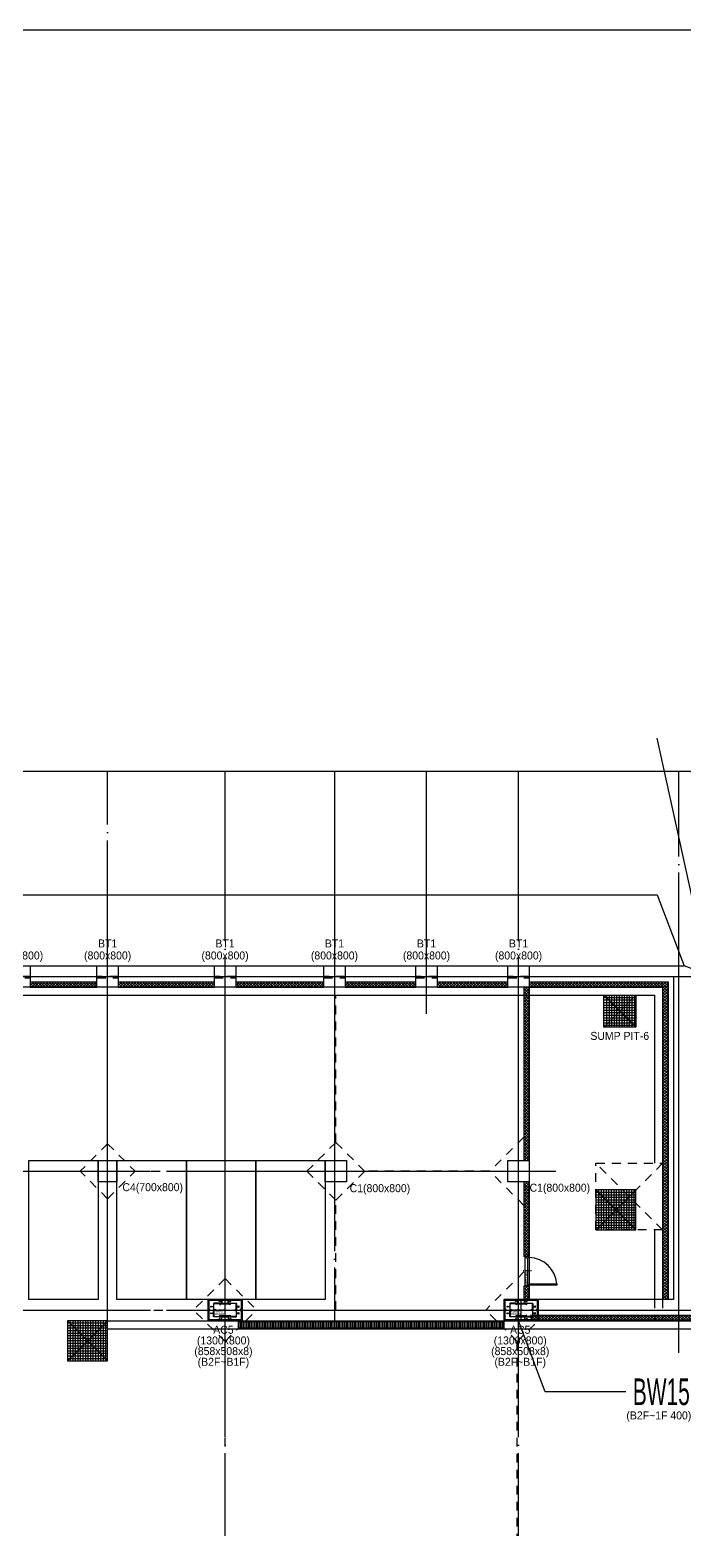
# Model space of a CAD drawing. Header units: millimetres. Extents: x -47382 to 204618, y -51045 to 127155.
# Drawn here: x 50689 to 75200, y 70961 to 127155 of the extents above; entities that cross this region are included whole.
import ezdxf
from ezdxf.enums import TextEntityAlignment as Align

# ---------------------------------------------------------------- set-up
doc = ezdxf.new("R2010")
doc.units = ezdxf.units.MM
doc.header["$LTSCALE"] = 300
doc.header["$MEASUREMENT"] = 0
for name, pattern in [('CEN', [62, 60, -1, 0, -1]), ('HID', [2, 1.1, -0.9]), ('HIDDEN2', [0.1875, 0.125, -0.0625])]:
    doc.linetypes.add(name, pattern=pattern)
doc.layers.get('0').update_dxf_attribs({"linetype": 'CONTINUOUS'})
doc.layers.get('Defpoints').update_dxf_attribs({"color": 153, "linetype": 'CONTINUOUS'})
for name, color, linetype in [('A-ANNO-CUTL', 7, 'CONTINUOUS'), ('A-CEN', 1, 'CEN'), ('A-DOOR', 4, 'CONTINUOUS'), ('A-DOOR-JAMB', 4, 'CONTINUOUS'), ('A-DOOR-SILL', 8, 'CONTINUOUS'), ('A-DOOR-SWING', 8, 'CONTINUOUS'), ('A-FLOR-PFIX', 6, 'CONTINUOUS'), ('A-FLOR-PKNG-TYP1', 95, 'CONTINUOUS'), ('A-ST-AXIS-CEN', 252, 'CEN'), ('A-ST-COL', 2, 'CONTINUOUS'), ('A-ST-CONC', 2, 'CONTINUOUS'), ('A-WALL-MASN', 3, 'CONTINUOUS'), ('AA-CJ', 4, 'HID'), ('Bound', 9, 'CONTINUOUS'), ('ELE3', 4, 'CONTINUOUS'), ('ELE9', 9, 'CONTINUOUS'), ('H', 8, 'CONTINUOUS'), ('HID', 7, 'HID'), ('OPEN2', 5, 'CONTINUOUS'), ('블럭', 5, 'CONTINUOUS')]:
    doc.layers.add(name, color=color, linetype=linetype)
doc.layers.add('A-ANNO-NPLT', color=129, linetype='CONTINUOUS', plot=False)
doc.layers.add('Defpoint', color=161, linetype='CONTINUOUS', plot=False)
doc.layers.add('보조근', color=7, linetype='CONTINUOUS', lineweight=0)
doc.styles.add('ksm', font='')
doc.styles.add('SH_대대리576', font='NanumGothicBold.ttf')
doc.styles.add('SHP-나눔bo', font='')
doc.styles.add('돋움', font='')
doc.styles.get('ksm').set_extended_font_data('Dotum')
doc.styles.get('SHP-나눔bo').set_extended_font_data('NanumGothic', bold=True)
doc.styles.get('돋움').set_extended_font_data('Dotum')
pattern_1 = [(45, (45950, 1e-09), (-53.03301, 53.03301), []), (135, (45950, 1e-09), (-53.03301, -53.03301), [])]

# ---------------------------------------------------------------- blocks, each defined once
blk = doc.blocks.new('A$C0e376f74')
at = {"layer": 'A-ANNO-NPLT', "linetype": 'HIDDEN2'}
for p, q in [((-20, 140), (-20, 10)), ((0, 140), (-20, 140)), ((0, 120), (-20, 120)), ((0, 30), (-20, 30)), ((0, 10), (-20, 10)), ((-10, 140), (-10, 10)), ((0, 140), (0, 10)), ((525, 230), (525, -80)), ((1100, 140), (1120, 140)), ((1100, 140), (1100, 10)), ((1100, 120), (1120, 120)), ((1100, 30), (1120, 30)), ((1100, 10), (1120, 10)), ((1110, 140), (1110, 10)), ((1120, 140), (1120, 10))]:
    blk.add_line(p, q, dxfattribs=at)
at = {"layer": 'A-ANNO-NPLT', "linetype": 'ByBlock'}
blk.add_lwpolyline([(1067, 102), (33, 102), (33, 147), (1067, 147)], close=True, dxfattribs=at)
at = {"layer": 'A-DOOR', "linetype": 'ByBlock'}
blk.add_lwpolyline([(1067, 1181), (1067, 147), (1022, 147), (1022, 1181)], close=True, dxfattribs=at)
at = {"layer": 'A-DOOR-JAMB'}
for points in [[(0, 20), (0, 0), (30, 0), (30, 50), (45, 50), (45, 100), (30, 100), (30, 150), (0, 150), (0, 130)], [(1100, 20), (1100, 0), (1070, 0), (1070, 50), (1055, 50), (1055, 100), (1070, 100), (1070, 150), (1100, 150), (1100, 130)]]:
    blk.add_lwpolyline(points, dxfattribs=at)
at = {"layer": 'A-DOOR-SILL'}
for p, q in [((30, 150), (1070, 150)), ((1070, 0), (30, 0))]:
    blk.add_line(p, q, dxfattribs=at)
at = {"layer": 'A-DOOR-SWING'}
blk.add_arc((1107, 109), 1075, 94.5299, 177.8035, dxfattribs=at)
at = {"layer": 'A-ANNO-NPLT', "linetype": 'ByBlock', "style": 'SHP-나눔bo'}
blk.add_text('1100 X 2200', height=60, dxfattribs=at).set_placement((781, 16), align=Align.CENTER)
blk = doc.blocks.new('G$CFB26BE8E')
at = {"layer": 'ELE3'}
blk.add_lwpolyline([(0, 0), (1500, 0), (1500, 1500), (0, 1500)], close=True, dxfattribs=at)
at = {"layer": 'H'}
for p, q in [((1500, 1405), (0, 1405)), ((1500, 1310), (0, 1310)), ((1500, 1215), (0, 1215)), ((95, 1500), (95, 0)), ((190, 1500), (190, 0)), ((285, 1500), (285, 0)), ((380, 1500), (380, 0)), ((475, 1500), (475, 0)), ((570, 1500), (570, 0)), ((665, 1500), (665, 0)), ((760, 1500), (760, 0)), ((855, 1500), (855, 0)), ((950, 1500), (950, 0)), ((1045, 1500), (1045, 0)), ((1140, 1500), (1140, 0)), ((1235, 1500), (1235, 0)), ((1330, 1500), (1330, 0)), ((1425, 1500), (1425, 0)), ((1500, 1120), (0, 1120)), ((1500, 1025), (0, 1025)), ((1500, 930), (0, 930)), ((1500, 835), (0, 835)), ((1500, 740), (0, 740)), ((1500, 645), (0, 645)), ((1500, 550), (0, 550)), ((1500, 455), (0, 455)), ((1500, 360), (0, 360)), ((1500, 265), (0, 265)), ((1500, 170), (0, 170)), ((1500, 75), (0, 75))]:
    blk.add_line(p, q, dxfattribs=at)
at = {"layer": 'OPEN2'}
for p, q in [((0, 1500), (1500, 0)), ((0, 0), (1500, 1500))]:
    blk.add_line(p, q, dxfattribs=at)
blk = doc.blocks.new('G$CC3B11E1B')
at = {"layer": 'ELE3'}
blk.add_lwpolyline([(0, 1200), (1200, 1200), (1200, 0), (0, 0)], close=True, dxfattribs=at)
at = {"layer": 'H'}
for p, q in [((95, 1200), (95, 0)), ((190, 1200), (190, 0)), ((285, 1200), (285, 0)), ((380, 1200), (380, 0)), ((475, 1200), (475, 0)), ((570, 1200), (570, 0)), ((665, 1200), (665, 0)), ((760, 1200), (760, 0)), ((855, 1200), (855, 0)), ((950, 1200), (950, 0)), ((1045, 1200), (1045, 0)), ((1140, 1200), (1140, 0)), ((1200, 1105), (0, 1105)), ((1200, 1010), (0, 1010)), ((1200, 915), (0, 915)), ((1200, 820), (0, 820)), ((1200, 725), (0, 725)), ((1200, 630), (0, 630)), ((1200, 535), (0, 535)), ((1200, 440), (0, 440)), ((1200, 345), (0, 345)), ((1200, 250), (0, 250)), ((1200, 155), (0, 155)), ((1200, 60), (0, 60))]:
    blk.add_line(p, q, dxfattribs=at)
at = {"layer": 'OPEN2'}
for p, q in [((0, 1200), (1200, 0)), ((0, 0), (1200, 1200))]:
    blk.add_line(p, q, dxfattribs=at)
blk = doc.blocks.new('xbar')
at = {"layer": 'Defpoints'}
blk.add_lwpolyline([(-21, 21), (21, 21), (21, -21), (-21, -21)], close=True, dxfattribs=at)
at = {"layer": '보조근'}
for p, q in [((-21, -21), (21, 21)), ((-21, 21), (21, -21))]:
    blk.add_line(p, q, dxfattribs=at)
blk = doc.blocks.new('AC5(b2~b1f)')
for points in [[(495, 674), (845, 674), (845, 644), (495, 644)], [(495, 166), (845, 166), (845, 196), (495, 196)]]:
    blk.add_hatch(color=9).paths.add_polyline_path(points)
for points in [[(151, 538), (151, 530), (141, 530), (141, 564), (151, 564), (151, 556), (241, 556), (241, 538)], [(536, 764), (528, 764), (528, 774), (562, 774), (562, 764), (554, 764), (554, 674), (536, 674)], [(786, 764), (778, 764), (778, 774), (812, 774), (812, 764), (804, 764), (804, 674), (786, 674)], [(1189, 538), (1189, 530), (1199, 530), (1199, 564), (1189, 564), (1189, 556), (1099, 556), (1099, 538)], [(151, 284), (151, 276), (141, 276), (141, 310), (151, 310), (151, 302), (241, 302), (241, 284)], [(536, 76), (528, 76), (528, 66), (562, 66), (562, 76), (554, 76), (554, 166), (536, 166)], [(786, 76), (778, 76), (778, 66), (812, 66), (812, 76), (804, 76), (804, 166), (786, 166)], [(1189, 284), (1189, 276), (1199, 276), (1199, 310), (1189, 310), (1189, 302), (1099, 302), (1099, 284)]]:
    blk.add_lwpolyline(points, close=True)
at = {"color": 8, "linetype": 'Continuous'}
for points in [[(495, 674), (845, 674), (845, 644), (495, 644)], [(495, 166), (845, 166), (845, 196), (495, 196)]]:
    blk.add_lwpolyline(points, close=True, dxfattribs=at)
at = {"layer": 'A-ST-COL', "color": 2, "linetype": 'Continuous'}
for p, q in [((1280, 780), (60, 780)), ((60, 780), (60, 60)), ((1280, 60), (1280, 780)), ((60, 60), (1280, 60))]:
    blk.add_line(p, q, dxfattribs=at)
for points in [[(486, 650), (475, 619), (482, 616), (494, 647, 0.520567), (475, 674), (261, 674, 0.414214), (241, 654), (241, 440, 0.520567), (268, 421), (299, 433), (296, 440), (265, 429, -0.520567), (249, 440), (249, 654, -0.414214), (261, 666), (475, 666, -0.520567)], [(854, 650), (865, 619), (858, 616), (846, 647, -0.520567), (865, 674), (1079, 674, -0.414214), (1099, 654), (1099, 440, -0.520567), (1072, 421), (1041, 433), (1044, 440), (1075, 429, 0.520567), (1091, 440), (1091, 654, 0.414214), (1079, 666), (865, 666, 0.520567)], [(486, 190), (475, 221), (482, 224), (494, 193, -0.520567), (475, 166), (261, 166, -0.414214), (241, 186), (241, 400, -0.520567), (268, 419), (299, 407), (296, 400), (265, 411, 0.520567), (249, 400), (249, 186, 0.414214), (261, 174), (475, 174, 0.520567)], [(854, 190), (865, 221), (858, 224), (846, 193, 0.520567), (865, 166), (1079, 166, 0.414214), (1099, 186), (1099, 400, 0.520567), (1072, 419), (1041, 407), (1044, 400), (1075, 411, -0.520567), (1091, 400), (1091, 186, -0.414214), (1079, 174), (865, 174, -0.520567)]]:
    blk.add_lwpolyline(points, format="xyb", close=True, dxfattribs=at)
at = {"layer": 'Bound', "color": 9, "linetype": 'Continuous'}
for p, q in [((1320, 820), (20, 820)), ((20, 820), (20, 20)), ((1320, 20), (1320, 820)), ((20, 20), (1320, 20))]:
    blk.add_line(p, q, dxfattribs=at)
at = {"layer": 'Defpoint'}
for p, q in [((670, 0), (670, 840)), ((0, 420), (1340, 420))]:
    blk.add_line(p, q, dxfattribs=at)
at = {"layer": '보조근'}
for p, rotation in [((470, 759), 89.99999999999937), ((870, 81), 269.9999999999994)]:
    blk.add_blockref('xbar', p, dxfattribs=dict(at, rotation=rotation))
at = {"layer": '보조근', "xscale": -1}
for p, rotation in [((870, 759), 270.0000000000006), ((81, 420), 270.0000000000006), ((470, 81), 90.0000000000005), ((1259, 420), 270.0000000000006)]:
    blk.add_blockref('xbar', p, dxfattribs=dict(at, rotation=rotation))
at = {"layer": 'Defpoint', "linetype": 'Continuous', "style": 'SH_대대리576'}
for s, p in [('AC5 (B2~B1F)', (295, 437)), ('858x508x8', (295, 271)), ('1300x800', (295, 352))]:
    blk.add_text(s, height=50, dxfattribs=at).set_placement(p, align=Align.MIDDLE_LEFT)
blk = doc.blocks.new('ACT 지하2층구조평면도')
at = {"layer": 'A-ST-COL'}
for points in [[(97282, 143116), (98082, 143116), (98082, 142316), (97282, 142316), (97282, 143116)], [(100582, 143116), (101382, 143116), (101382, 142316), (100582, 142316), (100582, 143116)], [(104982, 143116), (105782, 143116), (105782, 142316), (104982, 142316), (104982, 143116)], [(109082, 143116), (109882, 143116), (109882, 142316), (109082, 142316), (109082, 143116)], [(112532, 143116), (113332, 143116), (113332, 142316), (112532, 142316), (112532, 143116)], [(100632, 135816), (101332, 135816), (101332, 135016), (100632, 135016), (100632, 135816)]]:
    blk.add_lwpolyline(points, dxfattribs=at)
for points in [[(115982, 143116), (116782, 143116), (116782, 142316), (115982, 142316)], [(109132, 135816), (109932, 135816), (109932, 135016), (109132, 135016)], [(115982, 135816), (116782, 135816), (116782, 135016), (115982, 135016)]]:
    blk.add_lwpolyline(points, close=True, dxfattribs=at)
at = {"layer": 'Defpoint'}
for points in [[(0, 178200), (252000, 178200), (252000, 0), (0, 0)], [(189382, 51045), (47382, 51045), (47382, 150416), (189382, 150416)]]:
    blk.add_lwpolyline(points, close=True, dxfattribs=at)
for p in [(104712, 129796), (115812, 129796)]:
    blk.add_blockref('AC5(b2~b1f)', p)

msp = doc.modelspace()

# ---------------------------------------------------------------- hatches: boundary and pattern name
at = {"layer": '블럭', "transparency": 33554687}
h = msp.add_hatch(dxfattribs=at)
h.set_pattern_fill('ANSI37', color=256, scale=600)
h.set_pattern_definition([(45, (27250, 4e-09), (-53.03301, 53.03301), []), (135, (27250, 4e-09), (-53.03301, -53.03301), [])])
h.paths.add_polyline_path([(50700, 91471), (53200, 91471), (53200, 91271), (50700, 91271)])
h = msp.add_hatch(dxfattribs=at)
h.set_pattern_fill('ANSI37', color=256, scale=600)
h.set_pattern_definition([(45, (30550, 5e-09), (-53.03301, 53.03301), []), (135, (30550, 5e-09), (-53.03301, -53.03301), [])])
h.paths.add_polyline_path([(54000, 91471), (57600, 91471), (57600, 91271), (54000, 91271)])
h = msp.add_hatch(dxfattribs=at)
h.set_pattern_fill('ANSI37', color=256, scale=600)
h.set_pattern_definition([(45, (34950, 5e-09), (-53.03301, 53.03301), []), (135, (34950, 5e-09), (-53.03301, -53.03301), [])])
h.paths.add_polyline_path([(58400, 91471), (61700, 91471), (61700, 91271), (58400, 91271)])
h = msp.add_hatch(dxfattribs=at)
h.set_pattern_fill('ANSI37', color=256, scale=600)
h.set_pattern_definition([(45, (39050, 0), (-53.03301, 53.03301), []), (135, (39050, 0), (-53.03301, -53.03301), [])])
h.paths.add_polyline_path([(62500, 91471), (65150, 91471), (65150, 91271), (62500, 91271)])
h = msp.add_hatch(dxfattribs=at)
h.set_pattern_fill('ANSI37', color=256, scale=600)
h.set_pattern_definition([(45, (42500, 1e-08), (-53.03301, 53.03301), []), (135, (42500, 1e-08), (-53.03301, -53.03301), [])])
h.paths.add_polyline_path([(65950, 91471), (68600, 91471), (68600, 91271), (65950, 91271)])
h = msp.add_hatch(dxfattribs=at)
h.set_pattern_fill('ANSI37', color=256, scale=600)
h.set_pattern_definition([(45, (45750, -200), (-53.03301, 53.03301), []), (135, (45750, -200), (-53.03301, -53.03301), [])])
h.paths.add_polyline_path([(69200, 91271), (69400, 91271), (69400, 84771), (69200, 84771)])
h = msp.add_hatch(dxfattribs=at)
h.set_pattern_fill('ANSI37', color=256, scale=600)
h.set_pattern_definition(pattern_1)
h.paths.add_polyline_path([(69400, 91471), (74600, 91471), (74600, 91271), (69400, 91271)])
h = msp.add_hatch(dxfattribs=at)
h.set_pattern_fill('ANSI37', color=256, scale=600)
h.set_pattern_definition(pattern_1)
h.paths.add_polyline_path([(74400, 91271), (74600, 91271), (74600, 79571), (74400, 79571)])
h = msp.add_hatch(dxfattribs=at)
h.set_pattern_fill('ANSI37', color=256, scale=600)
h.set_pattern_definition([(45, (45750, -7500), (-53.03301, 53.03301), []), (135, (45750, -7500), (-53.03301, -53.03301), [])])
h.paths.add_polyline_path([(69200, 83971), (69400, 83971), (69400, 81181), (69200, 81181)])
h = msp.add_hatch(dxfattribs=at)
h.set_pattern_fill('ANSI37', color=256, scale=600)
h.set_pattern_definition([(45, (45750, -11410), (-53.03301, 53.03301), []), (135, (45750, -11410), (-53.03301, -53.03301), [])])
h.paths.add_polyline_path([(69200, 80061), (69400, 80061), (69400, 79571), (69200, 79571)])
h = msp.add_hatch(dxfattribs=at)
h.set_pattern_fill('ANSI37', color=256, scale=600)
h.set_pattern_definition([(45, (46000, -12210), (-53.03301, 53.03301), []), (135, (46000, -12210), (-53.03301, -53.03301), [])])
h.paths.add_polyline_path([(78982, 78771), (69450, 78771), (69450, 78971), (78938, 78971)])

# ---------------------------------------------------------------- linework, layer by layer
at = {"layer": 'A-ANNO-CUTL'}
msp.add_lwpolyline([(79062, 78408), (77112, 87308), (76677, 87201), (77487, 87627), (77065, 87523), (74198, 100608)], dxfattribs=at)
at = {"layer": 'A-CEN'}
for p, q in [((65550, 90271), (65550, 99371)), ((75000, 77571), (75000, 99371))]:
    msp.add_line(p, q, dxfattribs=at)
at = {"layer": 'A-FLOR-PFIX'}
for p, q in [((21100, 90971), (69400, 90971)), ((69400, 90971), (74100, 90971)), ((74100, 90971), (74100, 84671)), ((74100, 82171), (74100, 79571)), ((53600, 78771), (116000, 78771)), ((53600, 78471), (106750, 78471))]:
    msp.add_line(p, q, dxfattribs=at)
at = {"layer": 'A-FLOR-PKNG-TYP1'}
for points in [[(50650, 79571), (50650, 84771), (53250, 84771), (53250, 79571), (50650, 79571)], [(53950, 79571), (53950, 84771), (56550, 84771), (56550, 79571), (53950, 79571)], [(56550, 79571), (56550, 84771), (59150, 84771), (59150, 79571), (56550, 79571)], [(59150, 79571), (59150, 84771), (61750, 84771), (61750, 79571), (59150, 79571)]]:
    msp.add_lwpolyline(points, dxfattribs=at)
at = {"layer": 'A-ST-AXIS-CEN'}
for p, q in [((53600, 78771), (53600, 99371)), ((58000, 0), (58000, 99371)), ((62100, 99371), (62100, 78771)), ((69000, 0), (69000, 99371)), ((0, 91671), (142000, 91671)), ((0, 84371), (70400, 84371)), ((0, 79171), (142000, 79171))]:
    msp.add_line(p, q, dxfattribs=at)
at = {"layer": 'A-ST-CONC'}
for p, q in [((69400, 91671), (74800, 91671)), ((74800, 91671), (74800, 79571)), ((74800, 79571), (69400, 79571))]:
    msp.add_line(p, q, dxfattribs=at)
for points in [[(50700, 92071), (53200, 92071)], [(50700, 91671), (53200, 91671)], [(54000, 92071), (57600, 92071)], [(54000, 91671), (57600, 91671)], [(58400, 92071), (61700, 92071)], [(58400, 91671), (61700, 91671)], [(62500, 92071), (65150, 92071)], [(62500, 91671), (65150, 91671)], [(65950, 92071), (68600, 92071)], [(65950, 91671), (68600, 91671)], [(69400, 92071), (75200, 92071)], [(69450, 79171), (78895, 79171)]]:
    msp.add_lwpolyline(points, dxfattribs=at)
at = {"layer": 'A-WALL-MASN'}
for p, q in [((69400, 91271), (74400, 91271)), ((74400, 91271), (74400, 79571))]:
    msp.add_line(p, q, dxfattribs=at)
for points in [[(50700, 91471), (53200, 91471)], [(50700, 91271), (53200, 91271)], [(54000, 91471), (57600, 91471)], [(54000, 91271), (57600, 91271)], [(58400, 91471), (61700, 91471)], [(58400, 91271), (61700, 91271)], [(62500, 91471), (65150, 91471)], [(62500, 91271), (65150, 91271)], [(65950, 91471), (68600, 91471)], [(65950, 91271), (68600, 91271)], [(69200, 91271), (69200, 84771)], [(69400, 91471), (74600, 91471), (74600, 79571)], [(69400, 91271), (69400, 84771)], [(69200, 83971), (69200, 81181)], [(69400, 83971), (69400, 81181)], [(69400, 81181), (69200, 81181)], [(69200, 80061), (69200, 79571)], [(69400, 80061), (69200, 80061)], [(69400, 80061), (69400, 79571)], [(78938, 78971), (69450, 78971)], [(78982, 78771), (69450, 78771)]]:
    msp.add_lwpolyline(points, dxfattribs=at)
at = {"layer": 'AA-CJ'}
for p, q in [((53600, 85404), (53600, 90971)), ((62150, 85454), (62150, 90971)), ((62150, 85454), (61067, 84371)), ((62150, 85454), (63233, 84371)), ((69200, 85654), (67917, 84371)), ((53600, 85404), (52567, 84371)), ((53600, 85404), (54633, 84371)), ((48183, 84371), (52567, 84371)), ((53600, 83339), (52567, 84371)), ((53600, 83339), (54633, 84371)), ((54633, 84371), (61067, 84371)), ((62150, 83289), (61067, 84371)), ((62150, 83289), (63233, 84371)), ((67917, 84371), (63233, 84371)), ((69200, 83089), (67917, 84371)), ((53600, 79171), (53600, 83339)), ((62150, 79171), (62150, 83289)), ((69200, 80604), (67767, 79171)), ((58000, 80354), (56817, 79171)), ((58000, 80354), (59183, 79171)), ((48133, 79171), (56817, 79171)), ((58000, 77989), (56817, 79171)), ((58783, 78771), (59183, 79171)), ((59183, 79171), (67767, 79171)), ((68167, 78771), (67767, 79171)), ((68950, 77989), (69733, 78771)), ((58000, 77989), (58500, 78489)), ((68950, 77989), (68450, 78489)), ((58000, 65054), (58000, 77989)), ((68950, 65054), (68950, 77989))]:
    msp.add_line(p, q, dxfattribs=at)
at = {"layer": 'Defpoint'}
for points in [[(-47382, 127155), (204618, 127155), (204618, -51045), (-47382, -51045)], [(142000, 0), (0, 0), (0, 99371), (142000, 99371)]]:
    msp.add_lwpolyline(points, close=True, dxfattribs=at)
at = {"layer": 'Defpoints'}
for points in [[(47000, 94739), (74200, 94739), (75200, 92072)], [(77867, 87199), (77867, 91072), (75200, 92072)], [(73018, 76105), (70000, 76105), (69000, 78771)]]:
    msp.add_lwpolyline(points, dxfattribs=at)
at = {"layer": 'ELE3'}
msp.add_lwpolyline([(68450, 78771), (68450, 78471), (58500, 78471), (58500, 78771)], close=True, dxfattribs=at)
at = {"layer": 'ELE9'}
for p, q in [((58500, 78741), (68450, 78741)), ((58513, 78471), (58513, 78771)), ((58573, 78471), (58573, 78771)), ((58633, 78471), (58633, 78771)), ((58693, 78471), (58693, 78771)), ((58753, 78471), (58753, 78771)), ((58813, 78471), (58813, 78771)), ((58873, 78471), (58873, 78771)), ((58933, 78471), (58933, 78771)), ((58993, 78471), (58993, 78771)), ((59053, 78471), (59053, 78771)), ((59113, 78471), (59113, 78771)), ((59173, 78471), (59173, 78771)), ((59233, 78471), (59233, 78771)), ((59293, 78471), (59293, 78771)), ((59353, 78471), (59353, 78771)), ((59413, 78471), (59413, 78771)), ((59473, 78471), (59473, 78771)), ((59533, 78471), (59533, 78771)), ((59593, 78471), (59593, 78771)), ((59653, 78471), (59653, 78771)), ((59713, 78471), (59713, 78771)), ((59773, 78471), (59773, 78771)), ((59833, 78471), (59833, 78771)), ((59893, 78471), (59893, 78771)), ((59953, 78471), (59953, 78771)), ((60013, 78471), (60013, 78771)), ((60073, 78471), (60073, 78771)), ((60133, 78471), (60133, 78771)), ((60193, 78471), (60193, 78771)), ((60253, 78471), (60253, 78771)), ((60313, 78471), (60313, 78771)), ((60373, 78471), (60373, 78771)), ((60433, 78471), (60433, 78771)), ((60493, 78471), (60493, 78771)), ((60553, 78471), (60553, 78771)), ((60613, 78471), (60613, 78771)), ((60673, 78471), (60673, 78771)), ((60733, 78471), (60733, 78771)), ((60793, 78471), (60793, 78771)), ((60853, 78471), (60853, 78771)), ((60913, 78471), (60913, 78771)), ((60973, 78471), (60973, 78771)), ((61033, 78471), (61033, 78771)), ((61093, 78471), (61093, 78771)), ((61153, 78471), (61153, 78771)), ((61213, 78471), (61213, 78771)), ((61273, 78471), (61273, 78771)), ((61333, 78471), (61333, 78771)), ((61393, 78471), (61393, 78771)), ((61453, 78471), (61453, 78771)), ((61513, 78471), (61513, 78771)), ((61573, 78471), (61573, 78771)), ((61633, 78471), (61633, 78771)), ((61693, 78471), (61693, 78771)), ((61753, 78471), (61753, 78771)), ((61813, 78471), (61813, 78771)), ((61873, 78471), (61873, 78771)), ((61933, 78471), (61933, 78771)), ((61993, 78471), (61993, 78771)), ((62053, 78471), (62053, 78771)), ((62113, 78471), (62113, 78771)), ((62173, 78471), (62173, 78771)), ((62233, 78471), (62233, 78771)), ((62293, 78471), (62293, 78771)), ((62353, 78471), (62353, 78771)), ((62413, 78471), (62413, 78771)), ((62473, 78471), (62473, 78771)), ((62533, 78471), (62533, 78771)), ((62593, 78471), (62593, 78771)), ((62653, 78471), (62653, 78771)), ((62713, 78471), (62713, 78771)), ((62773, 78471), (62773, 78771)), ((62833, 78471), (62833, 78771)), ((62893, 78471), (62893, 78771)), ((62953, 78471), (62953, 78771)), ((63013, 78471), (63013, 78771)), ((63073, 78471), (63073, 78771)), ((63133, 78471), (63133, 78771)), ((63193, 78471), (63193, 78771)), ((63253, 78471), (63253, 78771)), ((63313, 78471), (63313, 78771)), ((63373, 78471), (63373, 78771)), ((63433, 78471), (63433, 78771)), ((63493, 78471), (63493, 78771)), ((63553, 78471), (63553, 78771)), ((63613, 78471), (63613, 78771)), ((63673, 78471), (63673, 78771)), ((63733, 78471), (63733, 78771)), ((63793, 78471), (63793, 78771)), ((63853, 78471), (63853, 78771)), ((63913, 78471), (63913, 78771)), ((63973, 78471), (63973, 78771)), ((64033, 78471), (64033, 78771)), ((64093, 78471), (64093, 78771)), ((64153, 78471), (64153, 78771)), ((64213, 78471), (64213, 78771)), ((64273, 78471), (64273, 78771)), ((64333, 78471), (64333, 78771)), ((64393, 78471), (64393, 78771)), ((64453, 78471), (64453, 78771)), ((64513, 78471), (64513, 78771)), ((64573, 78471), (64573, 78771)), ((64633, 78471), (64633, 78771)), ((64693, 78471), (64693, 78771)), ((64753, 78471), (64753, 78771)), ((64813, 78471), (64813, 78771)), ((64873, 78471), (64873, 78771)), ((64933, 78471), (64933, 78771)), ((64993, 78471), (64993, 78771)), ((65053, 78471), (65053, 78771)), ((65113, 78471), (65113, 78771)), ((65173, 78471), (65173, 78771)), ((65233, 78471), (65233, 78771)), ((65293, 78471), (65293, 78771)), ((65353, 78471), (65353, 78771)), ((65413, 78471), (65413, 78771)), ((65473, 78471), (65473, 78771)), ((65533, 78471), (65533, 78771)), ((65593, 78471), (65593, 78771)), ((65653, 78471), (65653, 78771)), ((65713, 78471), (65713, 78771)), ((65773, 78471), (65773, 78771)), ((65833, 78471), (65833, 78771)), ((65893, 78471), (65893, 78771)), ((65953, 78471), (65953, 78771)), ((66013, 78471), (66013, 78771)), ((66073, 78471), (66073, 78771)), ((66133, 78471), (66133, 78771)), ((66193, 78471), (66193, 78771)), ((66253, 78471), (66253, 78771)), ((66313, 78471), (66313, 78771)), ((66373, 78471), (66373, 78771)), ((66433, 78471), (66433, 78771)), ((66493, 78471), (66493, 78771)), ((66553, 78471), (66553, 78771)), ((66613, 78471), (66613, 78771)), ((66673, 78471), (66673, 78771)), ((66733, 78471), (66733, 78771)), ((66793, 78471), (66793, 78771)), ((66853, 78471), (66853, 78771)), ((66913, 78471), (66913, 78771)), ((66973, 78471), (66973, 78771)), ((67033, 78471), (67033, 78771)), ((67093, 78471), (67093, 78771)), ((67153, 78471), (67153, 78771)), ((67213, 78471), (67213, 78771)), ((67273, 78471), (67273, 78771)), ((67333, 78471), (67333, 78771)), ((67393, 78471), (67393, 78771)), ((67453, 78471), (67453, 78771)), ((67513, 78471), (67513, 78771)), ((67573, 78471), (67573, 78771)), ((67633, 78471), (67633, 78771)), ((67693, 78471), (67693, 78771)), ((67753, 78471), (67753, 78771)), ((67813, 78471), (67813, 78771)), ((67873, 78471), (67873, 78771)), ((67933, 78471), (67933, 78771)), ((67993, 78471), (67993, 78771)), ((68053, 78471), (68053, 78771)), ((68113, 78471), (68113, 78771)), ((68173, 78471), (68173, 78771)), ((68233, 78471), (68233, 78771)), ((68293, 78471), (68293, 78771)), ((68353, 78471), (68353, 78771)), ((68413, 78471), (68413, 78771)), ((58500, 78501), (68450, 78501))]:
    msp.add_line(p, q, dxfattribs=at)
at = {"layer": 'HID'}
for p, q in [((74400, 84671), (71900, 82171)), ((74400, 82171), (71900, 84671)), ((74100, 79571), (74100, 78771)), ((74400, 79571), (74400, 78771))]:
    msp.add_line(p, q, dxfattribs=at)
for points in [[(49900, 91671), (49900, 91621), (50700, 91621), (50700, 91671)], [(53200, 91671), (53200, 91621), (54000, 91621), (54000, 91671)], [(57600, 91671), (57600, 91621), (58400, 91621), (58400, 91671)], [(61700, 91671), (61700, 91621), (62500, 91621), (62500, 91671)], [(65150, 91671), (65150, 91621), (65950, 91621), (65950, 91671)], [(68600, 91671), (68600, 91621), (69400, 91621), (69400, 91671)], [(74400, 82171), (71900, 82171), (71900, 84671), (74400, 84671)]]:
    msp.add_lwpolyline(points, close=True, dxfattribs=at)

# ---------------------------------------------------------------- block references
for name, p in [('ACT 지하2층구조평면도', (-47382, -51045)), ('G$CC3B11E1B', (72200, 89771)), ('G$CFB26BE8E', (71900, 82171)), ('G$CFB26BE8E', (52100, 77271))]:
    msp.add_blockref(name, p)
at = {"layer": 'A-DOOR', "rotation": 270.0000000000001}
msp.add_blockref('A$C0e376f74', (69250, 81171), dxfattribs=at)

# ---------------------------------------------------------------- texts
at = {"layer": 'Defpoints', "linetype": 'Continuous', "style": '돋움'}
for s, p in [('BT1', (53600, 92672)), ('BT1', (58000, 92672)), ('BT1', (62100, 92672)), ('BT1', (65550, 92672)), ('BT1', (69000, 92672)), ('(800x800)', (50300, 92222)), ('(800x800)', (53600, 92222)), ('(800x800)', (58000, 92222)), ('(800x800)', (62100, 92222)), ('(800x800)', (65550, 92222)), ('(800x800)', (69000, 92222)), ('C4(700x800)', (55288, 83536)), ('C1(800x800)', (63804, 83498)), ('C1(800x800)', (70546, 83516)), ('(1300x800)', (57939, 77790)), ('AC5', (57939, 78190)), ('(1300x800)', (69062, 77790)), ('AC5', (69062, 78190)), ('(858x508x8)', (57939, 77390)), ('(858x508x8)', (69062, 77390)), ('(B2F~B1F)', (57939, 76990)), ('(B2F~B1F)', (69062, 76990))]:
    msp.add_text(s, height=300, dxfattribs=at).set_placement(p, align=Align.BOTTOM_CENTER)
for s, p in [('SUMP PIT-6', (72792, 89447)), ('(B2F~1F 400)', (74257, 75220))]:
    msp.add_text(s, height=300, dxfattribs=at).set_placement(p, align=Align.MIDDLE_CENTER)
at = {"layer": 'Defpoints', "style": 'ksm', "width": 0.6}
msp.add_text('BW15', height=1000, dxfattribs=at).set_placement((74349, 76106), align=Align.MIDDLE_CENTER)

doc.saveas('drawing.dxf')
